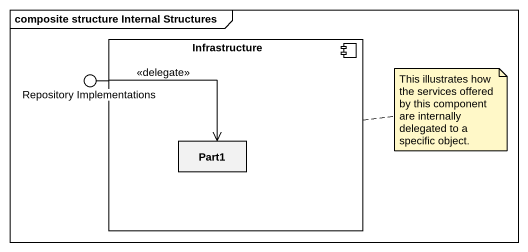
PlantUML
@startuml
mainframe composite structure Internal Structures
component Infrastructure {
  rectangle Part1
}
() "Repository Implementations" as Repository_Implementations
Infrastructure -left- Repository_Implementations
Repository_Implementations --> Part1 : <<delegate>>
note right of Infrastructure : This illustrates how the services offered by this component are internally delegated to a specific object.
@enduml
